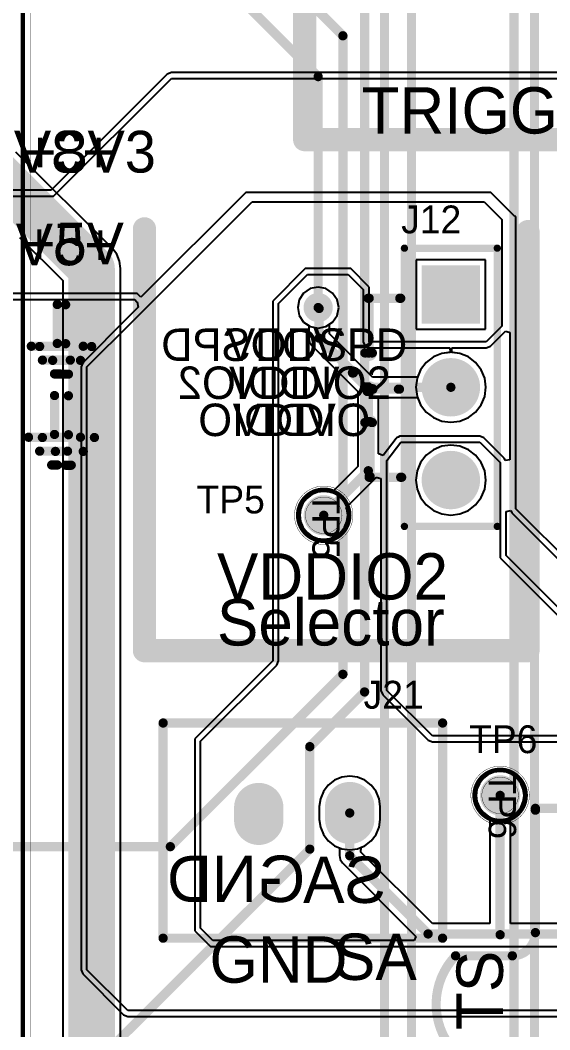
# Model space of a CAD drawing. Header units: millimetres. Extents: x 307 to 423, y 231 to 400.
# Drawn here: x 346.04 to 360.53, y 290.57 to 318.22 of the extents above; entities that cross this region are included whole.
import ezdxf

# ---------------------------------------------------------------- set-up
doc = ezdxf.new("R2010")
doc.units = ezdxf.units.MM
for name, color, linetype in [('BottomLayer', 5, 'Continuous'), ('BottomOverlay', 54, 'Continuous'), ('BottomSolder', 6, 'Continuous'), ('Mechanical14', 56, 'Continuous'), ('Mechanical16', 56, 'Continuous'), ('MidLayer1', 16, 'Continuous'), ('MidLayer2', 76, 'Continuous'), ('MultiLayer', 9, 'Continuous'), ('PadHoleLayer', 156, 'Continuous'), ('TopLayer', 1, 'Continuous'), ('TopOverlay', 2, 'Continuous'), ('TopSolder', 216, 'Continuous'), ('ViaHoleLayer', 16, 'Continuous')]:
    doc.layers.add(name, color=color, linetype=linetype)

# ---------------------------------------------------------------- blocks, each defined once
blk = doc.blocks.new('TP_SMD_1MM_389')
at = {"layer": 'Mechanical14'}
for points, const_width in [([(0.5, 0, 1), (-0.5, 0, 1)], 0.01), ([(-0.502, 0, 1), (-0.497, 0, 1)], 0.005), ([(0.497, 0, 1), (0.502, 0, 1)], 0.005)]:
    blk.add_lwpolyline(points, format="xyb", close=True, dxfattribs=dict(at, const_width=const_width))
at = {"layer": 'Mechanical16'}
for points, const_width in [([(0.8, 0, 1), (-0.8, 0, 1)], 0.01), ([(-0.803, 0, 1), (-0.798, 0, 1)], 0.005), ([(0.798, 0, 1), (0.803, 0, 1)], 0.005)]:
    blk.add_lwpolyline(points, format="xyb", close=True, dxfattribs=dict(at, const_width=const_width))
at = {"layer": 'TopLayer', "const_width": 0.5}
blk.add_lwpolyline([(-0.25, 0, 1), (0.25, 0, 1)], format="xyb", close=True, dxfattribs=at)
at = {"layer": 'TopOverlay'}
for points, const_width in [([(0.7, 0, 1), (-0.7, 0, 1)], 0.12), ([(-0.73, 0, 1), (-0.67, 0, 1)], 0.06), ([(0.67, 0, 1), (0.73, 0, 1)], 0.06)]:
    blk.add_lwpolyline(points, format="xyb", close=True, dxfattribs=dict(at, const_width=const_width))
at = {"layer": 'TopSolder', "const_width": 0.55}
blk.add_lwpolyline([(-0.275, 0, 1), (0.275, 0, 1)], format="xyb", close=True, dxfattribs=at)
at = {"layer": 'Mechanical14'}
blk.add_text('TP6', height=0.75, rotation=180, dxfattribs=at).set_placement((0.642, 0.312))
blk = doc.blocks.new('TP_SMD_1MM_390')
at = {"layer": 'Mechanical14'}
for points, const_width in [([(0.5, 0, 1), (-0.5, 0, 1)], 0.01), ([(-0.502, 0, 1), (-0.497, 0, 1)], 0.005), ([(0.497, 0, 1), (0.502, 0, 1)], 0.005)]:
    blk.add_lwpolyline(points, format="xyb", close=True, dxfattribs=dict(at, const_width=const_width))
at = {"layer": 'Mechanical16'}
for points, const_width in [([(0.8, 0, 1), (-0.8, 0, 1)], 0.01), ([(-0.803, 0, 1), (-0.798, 0, 1)], 0.005), ([(0.798, 0, 1), (0.803, 0, 1)], 0.005)]:
    blk.add_lwpolyline(points, format="xyb", close=True, dxfattribs=dict(at, const_width=const_width))
at = {"layer": 'TopLayer', "const_width": 0.5}
blk.add_lwpolyline([(-0.25, 0, 1), (0.25, 0, 1)], format="xyb", close=True, dxfattribs=at)
at = {"layer": 'TopOverlay'}
for points, const_width in [([(0.7, 0, 1), (-0.7, 0, 1)], 0.12), ([(-0.73, 0, 1), (-0.67, 0, 1)], 0.06), ([(0.67, 0, 1), (0.73, 0, 1)], 0.06)]:
    blk.add_lwpolyline(points, format="xyb", close=True, dxfattribs=dict(at, const_width=const_width))
at = {"layer": 'TopSolder', "const_width": 0.55}
blk.add_lwpolyline([(-0.275, 0, 1), (0.275, 0, 1)], format="xyb", close=True, dxfattribs=at)
at = {"layer": 'Mechanical14'}
blk.add_text('TP5', height=0.75, rotation=180, dxfattribs=at).set_placement((0.644, 0.311))
blk = doc.blocks.new('JST_XH_2V_398')
at = {"layer": 'BottomLayer', "const_width": 1.35}
for points in [[(-1.245, 0.162), (-1.245, -0.188)], [(1.245, 0.188), (1.245, -0.162)]]:
    blk.add_lwpolyline(points, dxfattribs=at)
at = {"layer": 'BottomLayer', "const_width": 0.675}
for points in [[(-1.582, 0.162, 1), (-0.907, 0.162, 1)], [(0.907, 0.188, 1), (1.582, 0.188, 1)], [(-1.582, -0.188, 1), (-0.907, -0.188, 1)], [(0.907, -0.162, 1), (1.582, -0.162, 1)]]:
    blk.add_lwpolyline(points, format="xyb", close=True, dxfattribs=at)
at = {"layer": 'BottomSolder', "const_width": 1.35}
for points in [[(-1.245, 0.162), (-1.245, -0.188)], [(1.245, 0.188), (1.245, -0.162)]]:
    blk.add_lwpolyline(points, dxfattribs=at)
at = {"layer": 'BottomSolder', "const_width": 0.675}
for points in [[(-1.582, 0.162, 1), (-0.907, 0.162, 1)], [(0.907, 0.188, 1), (1.582, 0.188, 1)], [(-1.582, -0.188, 1), (-0.907, -0.188, 1)], [(0.907, -0.162, 1), (1.582, -0.162, 1)]]:
    blk.add_lwpolyline(points, format="xyb", close=True, dxfattribs=at)
at = {"layer": 'MidLayer1', "const_width": 1.35}
for points in [[(-1.245, 0.162), (-1.245, -0.188)], [(1.245, 0.188), (1.245, -0.162)]]:
    blk.add_lwpolyline(points, dxfattribs=at)
at = {"layer": 'MidLayer1', "const_width": 0.675}
for points in [[(-1.582, 0.162, 1), (-0.907, 0.162, 1)], [(0.907, 0.188, 1), (1.582, 0.188, 1)], [(-1.582, -0.188, 1), (-0.907, -0.188, 1)], [(0.907, -0.162, 1), (1.582, -0.162, 1)]]:
    blk.add_lwpolyline(points, format="xyb", close=True, dxfattribs=at)
at = {"layer": 'MidLayer2', "const_width": 1.35}
for points in [[(-1.245, 0.162), (-1.245, -0.188)], [(1.245, 0.188), (1.245, -0.162)]]:
    blk.add_lwpolyline(points, dxfattribs=at)
at = {"layer": 'MidLayer2', "const_width": 0.675}
for points in [[(-1.582, 0.162, 1), (-0.907, 0.162, 1)], [(0.907, 0.188, 1), (1.582, 0.188, 1)], [(-1.582, -0.188, 1), (-0.907, -0.188, 1)], [(0.907, -0.162, 1), (1.582, -0.162, 1)]]:
    blk.add_lwpolyline(points, format="xyb", close=True, dxfattribs=at)
at = {"layer": 'MultiLayer', "const_width": 1.35}
for points in [[(-1.245, 0.162), (-1.245, -0.188)], [(1.245, 0.188), (1.245, -0.162)]]:
    blk.add_lwpolyline(points, dxfattribs=at)
at = {"layer": 'MultiLayer', "const_width": 0.675}
for points in [[(-1.582, 0.162, 1), (-0.907, 0.162, 1)], [(0.907, 0.188, 1), (1.582, 0.188, 1)], [(-1.582, -0.188, 1), (-0.907, -0.188, 1)], [(0.907, -0.162, 1), (1.582, -0.162, 1)]]:
    blk.add_lwpolyline(points, format="xyb", close=True, dxfattribs=at)
at = {"layer": 'PadHoleLayer', "const_width": 0.45}
for points in [[(-1.47, -0.013, 1), (-1.02, -0.013, 1)], [(1.02, 0.013, 1), (1.47, 0.013, 1)]]:
    blk.add_lwpolyline(points, format="xyb", close=True, dxfattribs=at)
at = {"layer": 'TopLayer', "const_width": 1.35}
for points in [[(-1.245, 0.162), (-1.245, -0.188)], [(1.245, 0.188), (1.245, -0.162)]]:
    blk.add_lwpolyline(points, dxfattribs=at)
at = {"layer": 'TopLayer', "const_width": 0.675}
for points in [[(-1.582, 0.162, 1), (-0.907, 0.162, 1)], [(0.907, 0.188, 1), (1.582, 0.188, 1)], [(-1.582, -0.188, 1), (-0.907, -0.188, 1)], [(0.907, -0.162, 1), (1.582, -0.162, 1)]]:
    blk.add_lwpolyline(points, format="xyb", close=True, dxfattribs=at)
at = {"layer": 'TopOverlay', "const_width": 0.254}
for points in [[(3.861, 3.416), (-3.785, 3.416)], [(-3.785, 3.416), (-3.785, -2.477)], [(3.861, 3.416), (3.861, -2.477)], [(3.861, -2.477), (-3.785, -2.477)]]:
    blk.add_lwpolyline(points, dxfattribs=at)
at = {"layer": 'TopOverlay', "const_width": 0.127}
for points in [[(-3.848, 3.416, 1), (-3.721, 3.416, 1)], [(-3.848, 3.416, 1), (-3.721, 3.416, 1)], [(3.797, 3.416, 1), (3.924, 3.416, 1)], [(3.797, 3.416, 1), (3.924, 3.416, 1)], [(-3.848, -2.477, 1), (-3.721, -2.477, 1)], [(-3.848, -2.477, 1), (-3.721, -2.477, 1)], [(3.797, -2.477, 1), (3.924, -2.477, 1)], [(3.797, -2.477, 1), (3.924, -2.477, 1)]]:
    blk.add_lwpolyline(points, format="xyb", close=True, dxfattribs=at)
at = {"layer": 'TopSolder', "const_width": 1.35}
for points in [[(-1.245, 0.162), (-1.245, -0.188)], [(1.245, 0.188), (1.245, -0.162)]]:
    blk.add_lwpolyline(points, dxfattribs=at)
at = {"layer": 'TopSolder', "const_width": 0.675}
for points in [[(-1.582, 0.162, 1), (-0.907, 0.162, 1)], [(0.907, 0.188, 1), (1.582, 0.188, 1)], [(-1.582, -0.188, 1), (-0.907, -0.188, 1)], [(0.907, -0.162, 1), (1.582, -0.162, 1)]]:
    blk.add_lwpolyline(points, format="xyb", close=True, dxfattribs=at)
blk = doc.blocks.new('HEADER_VERT_1X3_M_P2_54_410')
at = {"layer": 'BottomLayer', "const_width": 0.8}
for points in [[(2.14, 0, 1), (2.94, 0, 1)], [(4.68, 0, 1), (5.48, 0, 1)]]:
    blk.add_lwpolyline(points, format="xyb", close=True, dxfattribs=at)
at = {"layer": 'BottomLayer'}
blk.add_solid([(-0.8, -0.8), (0.8, -0.8), (-0.8, 0.8), (0.8, 0.8)], dxfattribs=at)
at = {"layer": 'BottomSolder', "const_width": 0.8}
for points in [[(2.14, 0, 1), (2.94, 0, 1)], [(4.68, 0, 1), (5.48, 0, 1)]]:
    blk.add_lwpolyline(points, format="xyb", close=True, dxfattribs=at)
at = {"layer": 'BottomSolder'}
blk.add_solid([(-0.8, -0.8), (0.8, -0.8), (-0.8, 0.8), (0.8, 0.8)], dxfattribs=at)
at = {"layer": 'MidLayer1', "const_width": 0.8}
for points in [[(2.14, 0, 1), (2.94, 0, 1)], [(4.68, 0, 1), (5.48, 0, 1)]]:
    blk.add_lwpolyline(points, format="xyb", close=True, dxfattribs=at)
at = {"layer": 'MidLayer1'}
blk.add_solid([(-0.8, -0.8), (0.8, -0.8), (-0.8, 0.8), (0.8, 0.8)], dxfattribs=at)
at = {"layer": 'MidLayer2', "const_width": 0.8}
for points in [[(2.14, 0, 1), (2.94, 0, 1)], [(4.68, 0, 1), (5.48, 0, 1)]]:
    blk.add_lwpolyline(points, format="xyb", close=True, dxfattribs=at)
at = {"layer": 'MidLayer2'}
blk.add_solid([(-0.8, -0.8), (0.8, -0.8), (-0.8, 0.8), (0.8, 0.8)], dxfattribs=at)
at = {"layer": 'MultiLayer', "const_width": 0.8}
for points in [[(2.14, 0, 1), (2.94, 0, 1)], [(4.68, 0, 1), (5.48, 0, 1)]]:
    blk.add_lwpolyline(points, format="xyb", close=True, dxfattribs=at)
at = {"layer": 'MultiLayer'}
blk.add_solid([(-0.8, -0.8), (0.8, -0.8), (-0.8, 0.8), (0.8, 0.8)], dxfattribs=at)
at = {"layer": 'PadHoleLayer', "const_width": 0.55}
for points in [[(-0.275, 0, 1), (0.275, 0, 1)], [(2.265, 0, 1), (2.815, 0, 1)], [(4.805, 0, 1), (5.355, 0, 1)]]:
    blk.add_lwpolyline(points, format="xyb", close=True, dxfattribs=at)
at = {"layer": 'TopLayer', "const_width": 0.8}
for points in [[(2.14, 0, 1), (2.94, 0, 1)], [(4.68, 0, 1), (5.48, 0, 1)]]:
    blk.add_lwpolyline(points, format="xyb", close=True, dxfattribs=at)
at = {"layer": 'TopLayer'}
blk.add_solid([(-0.8, -0.8), (0.8, -0.8), (-0.8, 0.8), (0.8, 0.8)], dxfattribs=at)
at = {"layer": 'TopOverlay', "const_width": 0.2}
for points in [[(-1.27, -1.27), (-1.27, 1.27)], [(6.35, 1.27), (-1.27, 1.27)], [(6.35, -1.27), (6.35, 1.27)], [(6.35, -1.27), (-1.27, -1.27)]]:
    blk.add_lwpolyline(points, dxfattribs=at)
at = {"layer": 'TopOverlay', "const_width": 0.1}
for points in [[(-1.32, 1.27, 1), (-1.22, 1.27, 1)], [(-1.32, 1.27, 1), (-1.22, 1.27, 1)], [(6.3, 1.27, 1), (6.4, 1.27, 1)], [(6.3, 1.27, 1), (6.4, 1.27, 1)], [(-1.32, -1.27, 1), (-1.22, -1.27, 1)], [(-1.32, -1.27, 1), (-1.22, -1.27, 1)], [(6.3, -1.27, 1), (6.4, -1.27, 1)], [(6.3, -1.27, 1), (6.4, -1.27, 1)]]:
    blk.add_lwpolyline(points, format="xyb", close=True, dxfattribs=at)
at = {"layer": 'TopSolder', "const_width": 0.8}
for points in [[(2.14, 0, 1), (2.94, 0, 1)], [(4.68, 0, 1), (5.48, 0, 1)]]:
    blk.add_lwpolyline(points, format="xyb", close=True, dxfattribs=at)
at = {"layer": 'TopSolder'}
blk.add_solid([(-0.8, -0.8), (0.8, -0.8), (-0.8, 0.8), (0.8, 0.8)], dxfattribs=at)
blk = doc.blocks.new('CON_SAMTEC_TSW_135_07_X_D_468')
at = {"layer": 'Mechanical14', "const_width": 0.01}
blk.add_lwpolyline([(44.45, 2.54), (-44.45, 2.54)], dxfattribs=at)
at = {"layer": 'Mechanical16', "const_width": 0.01}
blk.add_lwpolyline([(44.67, 2.75), (-44.67, 2.75)], dxfattribs=at)
at = {"layer": 'TopOverlay', "const_width": 0.12}
blk.add_lwpolyline([(44.45, 2.54), (-44.45, 2.54)], dxfattribs=at)

msp = doc.modelspace()

# ---------------------------------------------------------------- linework, layer by layer
at = {"layer": 'BottomLayer'}
for p, q in [((348.553, 311.977), (345.922, 314.608)), ((346.024, 312.266), (347.201, 311.089)), ((348.679, 311.813), (348.553, 311.977)), ((348.758, 311.622), (348.679, 311.813)), ((358.771, 311.656), (356.871, 311.656)), ((356.871, 311.656), (356.871, 309.756)), ((358.771, 309.756), (358.771, 311.656)), ((348.785, 311.417), (348.758, 311.622)), ((348.785, 288.778), (348.785, 311.417)), ((347.201, 311.089), (347.201, 288.45)), ((353.976, 310.868), (353.794, 310.747)), ((354.191, 310.911), (353.976, 310.868)), ((354.405, 310.868), (354.191, 310.911)), ((354.587, 310.747), (354.405, 310.868)), ((353.673, 310.565), (353.63, 310.35)), ((353.794, 310.747), (353.673, 310.565)), ((354.709, 310.565), (354.587, 310.747)), ((354.752, 310.35), (354.709, 310.565)), ((353.63, 310.35), (353.673, 310.136)), ((354.709, 310.136), (354.752, 310.35)), ((353.673, 310.136), (353.794, 309.954)), ((354.587, 309.954), (354.709, 310.136)), ((353.794, 309.954), (353.976, 309.832)), ((353.976, 309.832), (354.191, 309.79)), ((354.191, 309.79), (354.405, 309.832)), ((354.405, 309.832), (354.587, 309.954)), ((356.871, 309.756), (358.771, 309.756)), ((357.342, 308.996), (357.144, 308.844)), ((357.573, 309.092), (357.342, 308.996)), ((357.821, 309.124), (357.573, 309.092)), ((358.069, 309.092), (357.821, 309.124)), ((358.3, 308.996), (358.069, 309.092)), ((358.499, 308.844), (358.3, 308.996)), ((356.991, 308.645), (356.896, 308.414)), ((357.144, 308.844), (356.991, 308.645)), ((358.651, 308.645), (358.499, 308.844)), ((358.747, 308.414), (358.651, 308.645)), ((356.896, 308.414), (356.863, 308.166)), ((358.779, 308.166), (358.747, 308.414)), ((356.863, 308.166), (356.896, 307.918)), ((358.747, 307.918), (358.779, 308.166)), ((356.896, 307.918), (356.991, 307.687)), ((358.651, 307.687), (358.747, 307.918)), ((356.991, 307.687), (357.144, 307.488)), ((357.144, 307.488), (357.342, 307.336)), ((358.3, 307.336), (358.499, 307.488)), ((358.499, 307.488), (358.651, 307.687)), ((357.342, 307.336), (357.573, 307.24)), ((357.573, 307.24), (357.821, 307.208)), ((357.821, 307.208), (358.069, 307.24)), ((358.069, 307.24), (358.3, 307.336)), ((357.342, 306.456), (357.144, 306.304)), ((357.573, 306.552), (357.342, 306.456)), ((357.821, 306.584), (357.573, 306.552)), ((358.069, 306.552), (357.821, 306.584)), ((358.3, 306.456), (358.069, 306.552)), ((358.499, 306.304), (358.3, 306.456)), ((356.991, 306.105), (356.896, 305.874)), ((357.144, 306.304), (356.991, 306.105)), ((358.651, 306.105), (358.499, 306.304)), ((358.747, 305.874), (358.651, 306.105)), ((356.896, 305.874), (356.863, 305.626)), ((358.779, 305.626), (358.747, 305.874)), ((356.863, 305.626), (356.896, 305.378)), ((358.747, 305.378), (358.779, 305.626)), ((356.896, 305.378), (356.991, 305.147)), ((358.651, 305.147), (358.747, 305.378)), ((356.991, 305.147), (357.144, 304.948)), ((358.499, 304.948), (358.651, 305.147)), ((357.144, 304.948), (357.342, 304.796)), ((357.342, 304.796), (357.573, 304.7)), ((358.069, 304.7), (358.3, 304.796)), ((358.3, 304.796), (358.499, 304.948)), ((357.573, 304.7), (357.821, 304.668)), ((357.821, 304.668), (358.069, 304.7)), ((354.466, 297.271), (354.334, 297.098)), ((354.638, 297.403), (354.466, 297.271)), ((354.839, 297.486), (354.638, 297.403)), ((355.054, 297.515), (354.839, 297.486)), ((355.27, 297.486), (355.054, 297.515)), ((355.47, 297.403), (355.27, 297.486)), ((355.643, 297.271), (355.47, 297.403)), ((355.775, 297.098), (355.643, 297.271)), ((354.334, 297.098), (354.251, 296.898)), ((355.858, 296.898), (355.775, 297.098)), ((354.251, 296.898), (354.222, 296.682)), ((355.886, 296.682), (355.858, 296.898)), ((354.222, 296.682), (354.222, 296.332)), ((355.886, 296.332), (355.886, 296.682)), ((354.222, 296.332), (354.251, 296.117)), ((355.858, 296.117), (355.886, 296.332)), ((354.251, 296.117), (354.334, 295.916)), ((354.334, 295.916), (354.466, 295.744)), ((355.643, 295.744), (355.775, 295.916)), ((355.775, 295.916), (355.858, 296.117)), ((354.466, 295.744), (354.638, 295.612)), ((354.638, 295.612), (354.839, 295.529)), ((355.27, 295.529), (355.47, 295.612)), ((355.47, 295.612), (355.643, 295.744)), ((354.839, 295.529), (355.054, 295.5)), ((355.054, 295.5), (355.27, 295.529))]:
    msp.add_line(p, q, dxfattribs=at)
at = {"layer": 'BottomLayer', "const_width": 1.27}
for points in [[(344.844, 314.567), (347.993, 311.417)], [(347.993, 288.45), (347.993, 311.417)]]:
    msp.add_lwpolyline(points, dxfattribs=at)
at = {"layer": 'BottomLayer'}
for points, const_width in [([(347.676, 311.417, 1), (348.311, 311.417, 1)], 0.635), ([(347.676, 311.417, 1), (348.311, 311.417, 1)], 0.635), ([(353.991, 310.35, 1), (354.391, 310.35, 1)], 0.4)]:
    msp.add_lwpolyline(points, format="xyb", close=True, dxfattribs=dict(at, const_width=const_width))
at = {"layer": 'BottomOverlay', "const_width": 0.254}
for points in [[(347.054, 309.367), (347.054, 310.434)], [(355.561, 310.604), (356.424, 310.604)], [(355.561, 309.106), (355.561, 310.604)], [(346.343, 309.291), (347.765, 309.291)], [(346.647, 308.91), (347.409, 308.91)], [(346.977, 308.532), (347.13, 308.532)], [(355.129, 308.56), (355.51, 308.179)], [(355.51, 308.179), (355.535, 308.179)], [(355.535, 308.052), (355.535, 308.179)], [(346.978, 306.874), (346.978, 307.941)], [(355.535, 308.115), (356.388, 308.115)], [(355.586, 305.728), (355.586, 307.226)], [(346.266, 306.798), (347.689, 306.798)], [(346.571, 306.417), (347.333, 306.417)], [(346.901, 306.039), (347.054, 306.039)], [(355.586, 305.702), (356.45, 305.702)]]:
    msp.add_lwpolyline(points, dxfattribs=at)
at = {"layer": 'BottomOverlay'}
for points, const_width in [([(346.99, 310.434, 1), (347.117, 310.434, 1)], 0.127), ([(355.497, 310.604, 1), (355.624, 310.604, 1)], 0.127), ([(355.497, 310.604, 1), (355.624, 310.604, 1)], 0.127), ([(356.361, 310.604, 1), (356.488, 310.604, 1)], 0.127), ([(346.279, 309.291, 1), (346.406, 309.291, 1)], 0.127), ([(346.99, 309.367, 1), (347.117, 309.367, 1)], 0.127), ([(347.701, 309.291, 1), (347.828, 309.291, 1)], 0.127), ([(355.649, 309.106, 1), (355.466, 309.106, 1)], 0.25), ([(355.404, 309.106, 1), (355.529, 309.106, 1)], 0.125), ([(355.497, 309.106, 1), (355.624, 309.106, 1)], 0.127), ([(355.587, 309.106, 1), (355.712, 309.106, 1)], 0.125), ([(346.584, 308.91, 1), (346.711, 308.91, 1)], 0.127), ([(347.346, 308.91, 1), (347.473, 308.91, 1)], 0.127), ([(346.914, 308.532, 1), (347.041, 308.532, 1)], 0.127), ([(347.066, 308.532, 1), (347.193, 308.532, 1)], 0.127), ([(355.065, 308.56, 1), (355.192, 308.56, 1)], 0.127), ([(355.446, 308.179, 1), (355.573, 308.179, 1)], 0.127), ([(355.446, 308.179, 1), (355.573, 308.179, 1)], 0.127), ([(355.472, 308.179, 1), (355.599, 308.179, 1)], 0.127), ([(355.472, 308.179, 1), (355.599, 308.179, 1)], 0.127), ([(346.914, 307.941, 1), (347.041, 307.941, 1)], 0.127), ([(355.472, 308.115, 1), (355.599, 308.115, 1)], 0.127), ([(355.472, 308.052, 1), (355.599, 308.052, 1)], 0.127), ([(355.6, 308.128, 1), (355.725, 308.128, 1)], 0.125), ([(355.601, 308.111, 1), (355.726, 308.111, 1)], 0.125), ([(356.324, 308.115, 1), (356.451, 308.115, 1)], 0.127), ([(355.649, 307.201, 1), (355.466, 307.201, 1)], 0.25), ([(355.404, 307.201, 1), (355.529, 307.201, 1)], 0.125), ([(355.522, 307.226, 1), (355.649, 307.226, 1)], 0.127), ([(355.587, 307.201, 1), (355.712, 307.201, 1)], 0.125), ([(346.203, 306.798, 1), (346.33, 306.798, 1)], 0.127), ([(346.914, 306.874, 1), (347.041, 306.874, 1)], 0.127), ([(347.625, 306.798, 1), (347.752, 306.798, 1)], 0.127), ([(346.508, 306.417, 1), (346.635, 306.417, 1)], 0.127), ([(347.27, 306.417, 1), (347.397, 306.417, 1)], 0.127), ([(346.837, 306.039, 1), (346.964, 306.039, 1)], 0.127), ([(346.99, 306.039, 1), (347.117, 306.039, 1)], 0.127), ([(355.522, 305.728, 1), (355.649, 305.728, 1)], 0.127), ([(355.522, 305.702, 1), (355.649, 305.702, 1)], 0.127), ([(356.386, 305.702, 1), (356.513, 305.702, 1)], 0.127)]:
    msp.add_lwpolyline(points, format="xyb", close=True, dxfattribs=dict(at, const_width=const_width))
at = {"layer": 'BottomOverlay', "const_width": 0.25}
msp.add_lwpolyline([(355.664, 308.111, -21.565584), (355.662, 308.128)], format="xyb", dxfattribs=at)
at = {"layer": 'MidLayer1'}
for p, q in [((358.771, 311.656), (356.871, 311.656)), ((356.871, 311.656), (356.871, 309.756)), ((358.771, 309.756), (358.771, 311.656)), ((353.976, 310.868), (353.794, 310.747)), ((354.191, 310.911), (353.976, 310.868)), ((354.405, 310.868), (354.191, 310.911)), ((354.587, 310.747), (354.405, 310.868)), ((353.673, 310.565), (353.63, 310.35)), ((353.794, 310.747), (353.673, 310.565)), ((354.709, 310.565), (354.587, 310.747)), ((354.752, 310.35), (354.709, 310.565)), ((353.63, 310.35), (353.673, 310.136)), ((354.709, 310.136), (354.752, 310.35)), ((353.673, 310.136), (353.794, 309.954)), ((354.587, 309.954), (354.709, 310.136)), ((353.794, 309.954), (353.976, 309.832)), ((353.976, 309.832), (354.191, 309.79)), ((354.191, 309.79), (354.405, 309.832)), ((354.405, 309.832), (354.587, 309.954)), ((356.871, 309.756), (358.771, 309.756)), ((357.342, 308.996), (357.144, 308.844)), ((357.573, 309.092), (357.342, 308.996)), ((357.821, 309.124), (357.573, 309.092)), ((358.069, 309.092), (357.821, 309.124)), ((358.3, 308.996), (358.069, 309.092)), ((358.499, 308.844), (358.3, 308.996)), ((356.991, 308.645), (356.896, 308.414)), ((357.144, 308.844), (356.991, 308.645)), ((358.651, 308.645), (358.499, 308.844)), ((358.747, 308.414), (358.651, 308.645)), ((356.896, 308.414), (356.863, 308.166)), ((358.779, 308.166), (358.747, 308.414)), ((356.863, 308.166), (356.896, 307.918)), ((358.747, 307.918), (358.779, 308.166)), ((356.896, 307.918), (356.991, 307.687)), ((358.651, 307.687), (358.747, 307.918)), ((356.991, 307.687), (357.144, 307.488)), ((357.144, 307.488), (357.342, 307.336)), ((358.3, 307.336), (358.499, 307.488)), ((358.499, 307.488), (358.651, 307.687)), ((357.342, 307.336), (357.573, 307.24)), ((357.573, 307.24), (357.821, 307.208)), ((357.821, 307.208), (358.069, 307.24)), ((358.069, 307.24), (358.3, 307.336)), ((357.342, 306.456), (357.144, 306.304)), ((357.573, 306.552), (357.342, 306.456)), ((357.821, 306.584), (357.573, 306.552)), ((358.069, 306.552), (357.821, 306.584)), ((358.3, 306.456), (358.069, 306.552)), ((358.499, 306.304), (358.3, 306.456)), ((356.991, 306.105), (356.896, 305.874)), ((357.144, 306.304), (356.991, 306.105)), ((358.651, 306.105), (358.499, 306.304)), ((358.747, 305.874), (358.651, 306.105)), ((356.896, 305.874), (356.863, 305.626)), ((358.779, 305.626), (358.747, 305.874)), ((356.863, 305.626), (356.896, 305.378)), ((358.747, 305.378), (358.779, 305.626)), ((356.896, 305.378), (356.991, 305.147)), ((358.651, 305.147), (358.747, 305.378)), ((356.991, 305.147), (357.144, 304.948)), ((358.499, 304.948), (358.651, 305.147)), ((357.144, 304.948), (357.342, 304.796)), ((357.342, 304.796), (357.573, 304.7)), ((358.069, 304.7), (358.3, 304.796)), ((358.3, 304.796), (358.499, 304.948)), ((357.573, 304.7), (357.821, 304.668)), ((357.821, 304.668), (358.069, 304.7)), ((354.466, 297.271), (354.334, 297.098)), ((354.638, 297.403), (354.466, 297.271)), ((354.839, 297.486), (354.638, 297.403)), ((355.054, 297.515), (354.839, 297.486)), ((355.27, 297.486), (355.054, 297.515)), ((355.47, 297.403), (355.27, 297.486)), ((355.643, 297.271), (355.47, 297.403)), ((355.775, 297.098), (355.643, 297.271)), ((354.334, 297.098), (354.251, 296.898)), ((355.858, 296.898), (355.775, 297.098)), ((354.251, 296.898), (354.222, 296.682)), ((355.886, 296.682), (355.858, 296.898)), ((354.222, 296.682), (354.222, 296.332)), ((355.886, 296.332), (355.886, 296.682)), ((354.222, 296.332), (354.251, 296.117)), ((355.858, 296.117), (355.886, 296.332)), ((354.251, 296.117), (354.334, 295.916)), ((354.334, 295.916), (354.466, 295.744)), ((355.643, 295.744), (355.775, 295.916)), ((355.775, 295.916), (355.858, 296.117)), ((354.466, 295.744), (354.638, 295.612)), ((354.638, 295.612), (354.839, 295.529)), ((355.27, 295.529), (355.47, 295.612)), ((355.47, 295.612), (355.643, 295.744)), ((354.839, 295.529), (355.054, 295.5)), ((355.054, 295.5), (355.27, 295.529))]:
    msp.add_line(p, q, dxfattribs=at)
at = {"layer": 'MidLayer1', "const_width": 0.4}
msp.add_lwpolyline([(353.991, 310.35, 1), (354.391, 310.35, 1)], format="xyb", close=True, dxfattribs=at)
at = {"layer": 'MidLayer2', "const_width": 0.254}
for points in [[(359.55, 339.598), (359.55, 289.703)], [(360.109, 339.586), (360.109, 289.319)], [(350.11, 322.551), (354.868, 317.793)], [(348.679, 322.187), (354.191, 316.675)], [(355.461, 299.822), (355.461, 321.501)], [(356.006, 290.119), (356.006, 320.929)], [(356.744, 289.968), (356.744, 320.575)], [(354.868, 300.306), (354.868, 317.793)], [(354.191, 310.35), (354.191, 316.675)], [(350.147, 295.585), (354.868, 300.306)], [(353.962, 298.324), (355.461, 299.822)], [(353.962, 295.517), (353.962, 298.324)], [(341.508, 295.585), (350.147, 295.585)], [(346.41, 287.965), (353.962, 295.517)]]:
    msp.add_lwpolyline(points, dxfattribs=at)
at = {"layer": 'MidLayer2'}
for points, const_width in [([(354.804, 317.793, 1), (354.931, 317.793, 1)], 0.127), ([(354.804, 317.793, 1), (354.931, 317.793, 1)], 0.127), ([(354.127, 316.675, 1), (354.254, 316.675, 1)], 0.127), ([(354.127, 316.675, 1), (354.254, 316.675, 1)], 0.127), ([(353.991, 310.35, 1), (354.391, 310.35, 1)], 0.4), ([(354.127, 310.35, 1), (354.254, 310.35, 1)], 0.127), ([(354.804, 300.306, 1), (354.931, 300.306, 1)], 0.127), ([(354.804, 300.306, 1), (354.931, 300.306, 1)], 0.127), ([(355.397, 299.822, 1), (355.524, 299.822, 1)], 0.127), ([(355.397, 299.822, 1), (355.524, 299.822, 1)], 0.127), ([(353.899, 298.324, 1), (354.026, 298.324, 1)], 0.127), ([(353.899, 298.324, 1), (354.026, 298.324, 1)], 0.127), ([(350.083, 295.585, 1), (350.21, 295.585, 1)], 0.127), ([(350.083, 295.585, 1), (350.21, 295.585, 1)], 0.127), ([(353.899, 295.517, 1), (354.026, 295.517, 1)], 0.127), ([(353.899, 295.517, 1), (354.026, 295.517, 1)], 0.127)]:
    msp.add_lwpolyline(points, format="xyb", close=True, dxfattribs=dict(at, const_width=const_width))
at = {"layer": 'MultiLayer', "const_width": 0.4}
msp.add_lwpolyline([(353.991, 310.35, 1), (354.391, 310.35, 1)], format="xyb", close=True, dxfattribs=at)
at = {"layer": 'TopLayer'}
for p, q in [((350.063, 316.739), (346.885, 313.561)), ((346.952, 313.398), (350.178, 316.624)), ((350.178, 316.787), (350.063, 316.739)), ((384.899, 316.787), (350.178, 316.787)), ((350.178, 316.624), (384.899, 316.624)), ((346.885, 313.561), (345.507, 313.561)), ((344.031, 313.398), (346.952, 313.398)), ((352.21, 313.5), (349.339, 310.63)), ((358.915, 313.5), (352.21, 313.5)), ((359.576, 312.84), (358.915, 313.5)), ((349.111, 309.969), (352.387, 313.246)), ((352.387, 313.246), (358.737, 313.246)), ((358.737, 313.246), (359.22, 312.763)), ((359.22, 312.763), (359.22, 309.842)), ((359.601, 312.84), (359.576, 312.84)), ((359.601, 304.839), (359.601, 312.84)), ((353.835, 311.417), (352.946, 310.528)), ((355.08, 311.417), (353.835, 311.417)), ((355.588, 310.909), (355.08, 311.417)), ((353.109, 310.461), (353.902, 311.255)), ((353.902, 311.255), (355.013, 311.255)), ((355.013, 311.255), (355.425, 310.842)), ((353.976, 310.868), (353.794, 310.747)), ((354.191, 310.911), (353.976, 310.868)), ((354.405, 310.868), (354.191, 310.911)), ((354.587, 310.747), (354.405, 310.868)), ((355.425, 310.842), (355.425, 309.411)), ((355.588, 309.411), (355.588, 310.909)), ((349.238, 310.731), (343.955, 310.731)), ((343.955, 310.569), (349.171, 310.569)), ((349.171, 310.569), (349.225, 310.515)), ((349.339, 310.63), (349.238, 310.731)), ((352.946, 310.528), (352.946, 300.673)), ((353.673, 310.565), (353.63, 310.35)), ((353.794, 310.747), (353.673, 310.565)), ((354.709, 310.565), (354.587, 310.747)), ((354.752, 310.35), (354.709, 310.565)), ((349.27, 310.359), (348.996, 310.084)), ((349.225, 310.515), (349.241, 310.508)), ((349.241, 310.508), (349.27, 310.359)), ((353.109, 300.673), (353.109, 310.461)), ((353.63, 310.35), (353.673, 310.136)), ((354.709, 310.136), (354.752, 310.35)), ((348.996, 310.084), (347.751, 308.84)), ((347.866, 308.725), (349.111, 309.969)), ((353.673, 310.136), (353.794, 309.954)), ((354.587, 309.954), (354.709, 310.136)), ((353.794, 309.954), (353.934, 309.861)), ((353.934, 309.861), (353.934, 309.512)), ((354.499, 309.895), (354.587, 309.954)), ((354.499, 309.629), (354.499, 309.895)), ((359.22, 309.842), (358.788, 309.411)), ((358.903, 309.296), (359.312, 309.704)), ((359.312, 309.704), (359.42, 309.676)), ((353.934, 309.512), (353.934, 309.512)), ((353.934, 309.512), (353.955, 309.404)), ((355.679, 308.448), (354.499, 309.629)), ((359.42, 309.676), (359.439, 309.665)), ((359.439, 309.665), (359.439, 306.182)), ((353.955, 309.404), (354.016, 309.312)), ((354.016, 309.312), (355.28, 308.049)), ((355.425, 309.411), (355.473, 309.296)), ((355.473, 309.296), (355.588, 309.248)), ((358.788, 309.411), (355.588, 309.411)), ((355.588, 309.248), (357.79, 309.248)), ((357.79, 309.248), (357.799, 309.121)), ((357.844, 309.121), (357.852, 309.248)), ((357.852, 309.248), (358.788, 309.248)), ((358.788, 309.248), (358.903, 309.296)), ((357.342, 308.996), (357.144, 308.844)), ((357.573, 309.092), (357.342, 308.996)), ((357.799, 309.121), (357.573, 309.092)), ((358.069, 309.092), (357.844, 309.121)), ((358.3, 308.996), (358.069, 309.092)), ((358.499, 308.844), (358.3, 308.996)), ((347.751, 308.84), (347.704, 308.725)), ((347.704, 308.725), (347.704, 292.215)), ((347.866, 292.215), (347.866, 308.725)), ((356.991, 308.645), (356.91, 308.448)), ((357.144, 308.844), (356.991, 308.645)), ((358.651, 308.645), (358.499, 308.844)), ((358.747, 308.414), (358.651, 308.645)), ((356.91, 308.448), (355.679, 308.448)), ((358.779, 308.166), (358.747, 308.414)), ((355.28, 308.049), (355.28, 305.997)), ((358.747, 307.918), (358.779, 308.166)), ((355.845, 306.341), (355.845, 307.884)), ((355.845, 307.884), (356.91, 307.884)), ((356.91, 307.884), (356.991, 307.687)), ((358.651, 307.687), (358.747, 307.918)), ((356.991, 307.687), (357.144, 307.488)), ((357.144, 307.488), (357.342, 307.336)), ((358.3, 307.336), (358.499, 307.488)), ((358.499, 307.488), (358.651, 307.687)), ((357.342, 307.336), (357.573, 307.24)), ((357.573, 307.24), (357.821, 307.208)), ((357.821, 307.208), (358.069, 307.24)), ((358.069, 307.24), (358.3, 307.336)), ((356.321, 306.765), (355.972, 306.299)), ((356.07, 306.159), (356.451, 306.667)), ((356.332, 306.771), (356.321, 306.765)), ((356.337, 306.782), (356.332, 306.771)), ((356.384, 306.802), (356.337, 306.782)), ((356.428, 306.828), (356.384, 306.802)), ((356.44, 306.825), (356.428, 306.828)), ((356.451, 306.83), (356.44, 306.825)), ((358.61, 306.83), (356.451, 306.83)), ((356.451, 306.667), (358.61, 306.667)), ((358.725, 306.782), (358.61, 306.83)), ((358.61, 306.667), (359.169, 306.109)), ((359.284, 306.223), (358.725, 306.782)), ((355.972, 306.299), (355.845, 306.341)), ((356.07, 299.86), (356.07, 306.159)), ((359.169, 306.109), (359.169, 303.492)), ((359.312, 306.157), (359.284, 306.223)), ((359.439, 306.182), (359.312, 306.157)), ((355.28, 305.997), (354.558, 305.275)), ((354.958, 304.876), (355.762, 305.68)), ((355.762, 305.68), (355.781, 305.709)), ((355.762, 305.68), (355.762, 305.68)), ((355.781, 305.709), (355.908, 305.67)), ((355.908, 305.67), (355.908, 299.86)), ((354.173, 305.294), (354.015, 305.229)), ((354.343, 305.316), (354.173, 305.294)), ((354.513, 305.294), (354.343, 305.316)), ((354.558, 305.275), (354.513, 305.294)), ((353.775, 304.989), (353.71, 304.83)), ((353.88, 305.124), (353.775, 304.989)), ((354.015, 305.229), (353.88, 305.124)), ((353.71, 304.83), (353.688, 304.661)), ((354.976, 304.83), (354.958, 304.876)), ((354.999, 304.661), (354.976, 304.83)), ((359.332, 304.765), (359.459, 304.791)), ((359.332, 303.56), (359.332, 304.765)), ((359.459, 304.791), (359.486, 304.724)), ((359.486, 304.724), (361.493, 302.717)), ((361.608, 302.832), (359.601, 304.839)), ((353.688, 304.661), (353.71, 304.491)), ((353.71, 304.491), (353.775, 304.333)), ((354.911, 304.333), (354.976, 304.491)), ((354.976, 304.491), (354.999, 304.661)), ((353.775, 304.333), (353.88, 304.197)), ((353.88, 304.197), (354.015, 304.093)), ((354.671, 304.093), (354.807, 304.197)), ((354.807, 304.197), (354.911, 304.333)), ((354.015, 304.093), (354.173, 304.028)), ((354.173, 304.028), (354.343, 304.005)), ((354.343, 304.005), (354.513, 304.028)), ((354.513, 304.028), (354.671, 304.093)), ((359.169, 303.492), (361.506, 301.156)), ((361.573, 301.318), (359.332, 303.56)), ((352.946, 300.673), (350.813, 298.539)), ((353.061, 300.558), (353.109, 300.673)), ((350.975, 298.472), (353.061, 300.558)), ((355.908, 299.86), (355.956, 299.745)), ((355.956, 299.745), (357.2, 298.501)), ((357.315, 298.616), (356.07, 299.86)), ((350.813, 298.539), (350.813, 293.282)), ((350.975, 293.349), (350.975, 298.472)), ((357.2, 298.501), (357.315, 298.453)), ((364.605, 298.616), (357.315, 298.616)), ((357.315, 298.453), (364.538, 298.453)), ((358.841, 297.558), (358.706, 297.454)), ((358.999, 297.623), (358.841, 297.558)), ((359.169, 297.646), (358.999, 297.623)), ((359.339, 297.623), (359.169, 297.646)), ((359.497, 297.558), (359.339, 297.623)), ((359.633, 297.454), (359.497, 297.558)), ((354.466, 297.271), (354.334, 297.098)), ((354.638, 297.403), (354.466, 297.271)), ((354.839, 297.486), (354.638, 297.403)), ((355.054, 297.515), (354.839, 297.486)), ((355.27, 297.486), (355.054, 297.515)), ((355.47, 297.403), (355.27, 297.486)), ((355.643, 297.271), (355.47, 297.403)), ((355.775, 297.098), (355.643, 297.271)), ((358.601, 297.318), (358.536, 297.16)), ((358.706, 297.454), (358.601, 297.318)), ((359.737, 297.318), (359.633, 297.454)), ((359.802, 297.16), (359.737, 297.318)), ((354.334, 297.098), (354.251, 296.898)), ((355.858, 296.898), (355.775, 297.098)), ((358.536, 297.16), (358.514, 296.99)), ((358.514, 296.99), (358.536, 296.82)), ((359.825, 296.99), (359.802, 297.16)), ((359.802, 296.82), (359.825, 296.99)), ((354.251, 296.898), (354.222, 296.682)), ((355.886, 296.682), (355.858, 296.898)), ((358.536, 296.82), (358.601, 296.662)), ((359.737, 296.662), (359.802, 296.82)), ((354.222, 296.682), (354.222, 296.332)), ((355.886, 296.332), (355.886, 296.682)), ((358.601, 296.662), (358.706, 296.526)), ((358.706, 296.526), (358.841, 296.422)), ((358.841, 296.422), (358.887, 296.403)), ((359.452, 296.403), (359.497, 296.422)), ((359.497, 296.422), (359.633, 296.526)), ((359.633, 296.526), (359.737, 296.662)), ((354.222, 296.332), (354.251, 296.117)), ((355.858, 296.117), (355.886, 296.332)), ((358.887, 296.403), (358.887, 293.477)), ((359.452, 293.477), (359.452, 296.403)), ((354.251, 296.117), (354.334, 295.916)), ((354.334, 295.916), (354.466, 295.744)), ((355.643, 295.744), (355.775, 295.916)), ((355.775, 295.916), (355.858, 296.117)), ((354.466, 295.744), (354.638, 295.612)), ((354.638, 295.612), (354.772, 295.556)), ((355.369, 295.57), (355.47, 295.612)), ((355.47, 295.612), (355.643, 295.744)), ((354.772, 295.556), (354.772, 295.339)), ((354.772, 295.339), (354.772, 295.339)), ((354.772, 295.339), (354.793, 295.231)), ((355.354, 295.439), (355.369, 295.57)), ((357.316, 293.477), (355.354, 295.439)), ((354.793, 295.231), (354.855, 295.139)), ((354.855, 295.139), (356.864, 293.129)), ((358.887, 293.477), (357.316, 293.477)), ((368.033, 293.477), (359.452, 293.477)), ((350.813, 293.282), (351.244, 292.85)), ((351.312, 293.012), (350.975, 293.349)), ((356.864, 293.129), (356.816, 293.012)), ((351.244, 292.85), (368.491, 292.85)), ((356.816, 293.012), (351.312, 293.012)), ((347.704, 292.215), (347.751, 292.1)), ((347.751, 292.1), (348.869, 290.982)), ((348.984, 291.097), (347.866, 292.215)), ((348.869, 290.982), (348.984, 290.935)), ((396.787, 291.097), (348.984, 291.097)), ((348.984, 290.935), (396.787, 290.935))]:
    msp.add_line(p, q, dxfattribs=at)
for points, const_width in [([(353.991, 310.35, 1), (354.391, 310.35, 1)], 0.4), ([(354.127, 310.35, 1), (354.254, 310.35, 1)], 0.127), ([(354.153, 310.325, 1), (354.28, 310.325, 1)], 0.127), ([(354.153, 310.325, 1), (354.28, 310.325, 1)], 0.127), ([(354.153, 309.512, 1), (354.28, 309.512, 1)], 0.127), ([(354.153, 309.512, 1), (354.28, 309.512, 1)], 0.127), ([(355.499, 308.166, 1), (355.626, 308.166, 1)], 0.127), ([(355.499, 308.166, 1), (355.626, 308.166, 1)], 0.127), ([(355.499, 308.166, 1), (355.626, 308.166, 1)], 0.127), ([(357.758, 308.166, 1), (357.885, 308.166, 1)], 0.127), ([(355.499, 305.88, 1), (355.626, 305.88, 1)], 0.127), ([(355.499, 305.88, 1), (355.626, 305.88, 1)], 0.127), ([(354.28, 304.661, 1), (354.407, 304.661, 1)], 0.127), ([(359.106, 296.99, 1), (359.233, 296.99, 1)], 0.127), ([(354.991, 296.507, 1), (355.118, 296.507, 1)], 0.127), ([(354.991, 295.339, 1), (355.118, 295.339, 1)], 0.127), ([(354.991, 295.339, 1), (355.118, 295.339, 1)], 0.127), ([(357.135, 293.195, 1), (357.262, 293.195, 1)], 0.127), ([(357.135, 293.195, 1), (357.262, 293.195, 1)], 0.127), ([(359.106, 293.173, 1), (359.233, 293.173, 1)], 0.127)]:
    msp.add_lwpolyline(points, format="xyb", close=True, dxfattribs=dict(at, const_width=const_width))
at = {"layer": 'TopLayer', "const_width": 0.254}
for points in [[(354.191, 310.35), (354.216, 310.325)], [(354.216, 309.512), (354.216, 310.325)], [(354.216, 309.512), (355.562, 308.166)], [(355.562, 305.88), (355.562, 308.166)], [(355.562, 308.166), (357.821, 308.166)], [(354.343, 304.661), (355.562, 305.88)], [(359.169, 293.173), (359.169, 296.99)], [(355.054, 295.339), (355.054, 296.507)], [(355.054, 295.339), (357.199, 293.195)], [(357.199, 293.195), (368.15, 293.195)]]:
    msp.add_lwpolyline(points, dxfattribs=at)
at = {"layer": 'TopOverlay'}
for points, const_width in [([(353.822, 314.948), (353.822, 326.502)], 0.635), ([(353.822, 314.948), (362.256, 314.948)], 0.635), ([(349.439, 300.952), (349.439, 312.506)], 0.635), ([(359.93, 300.998), (359.93, 312.43)], 0.635), ([(347.282, 309.36), (347.282, 310.427)], 0.254), ([(355.586, 309.106), (355.586, 310.604)], 0.254), ([(355.586, 310.604), (356.45, 310.604)], 0.254), ([(346.57, 309.284), (347.993, 309.284)], 0.254), ([(346.926, 308.903), (347.688, 308.903)], 0.254), ([(347.205, 308.525), (347.358, 308.525)], 0.254), ([(355.154, 308.56), (355.535, 308.179)], 0.254), ([(355.535, 308.179), (355.561, 308.179)], 0.254), ([(355.561, 308.052), (355.561, 308.179)], 0.254), ([(347.358, 306.867), (347.358, 307.934)], 0.254), ([(355.561, 308.115), (356.413, 308.115)], 0.254), ([(355.611, 305.728), (355.611, 307.226)], 0.254), ([(346.647, 306.791), (348.069, 306.791)], 0.254), ([(347.002, 306.41), (347.764, 306.41)], 0.254), ([(347.282, 306.032), (347.434, 306.032)], 0.254), ([(355.611, 305.702), (356.475, 305.702)], 0.254), ([(349.439, 300.952), (359.93, 300.952)], 0.635), ([(360.134, 296.634), (373.393, 296.634)], 0.254), ([(360.134, 293.231), (360.134, 296.584)], 0.254), ([(357.95, 292.596), (359.503, 292.596)], 0.254)]:
    msp.add_lwpolyline(points, dxfattribs=dict(at, const_width=const_width))
for points, const_width in [([(353.663, 314.948, 1), (353.981, 314.948, 1)], 0.318), ([(353.663, 314.948, 1), (353.981, 314.948, 1)], 0.318), ([(349.28, 312.506, 1), (349.597, 312.506, 1)], 0.318), ([(359.771, 312.43, 1), (360.089, 312.43, 1)], 0.318), ([(347.218, 310.427, 1), (347.345, 310.427, 1)], 0.127), ([(355.522, 310.604, 1), (355.649, 310.604, 1)], 0.127), ([(355.522, 310.604, 1), (355.649, 310.604, 1)], 0.127), ([(356.386, 310.604, 1), (356.513, 310.604, 1)], 0.127), ([(347.218, 309.36, 1), (347.345, 309.36, 1)], 0.127), ([(346.507, 309.284, 1), (346.634, 309.284, 1)], 0.127), ([(347.929, 309.284, 1), (348.056, 309.284, 1)], 0.127), ([(355.675, 309.106, 1), (355.492, 309.106, 1)], 0.25), ([(355.429, 309.106, 1), (355.554, 309.106, 1)], 0.125), ([(355.522, 309.106, 1), (355.649, 309.106, 1)], 0.127), ([(355.612, 309.106, 1), (355.737, 309.106, 1)], 0.125), ([(346.863, 308.903, 1), (346.99, 308.903, 1)], 0.127), ([(347.625, 308.903, 1), (347.752, 308.903, 1)], 0.127), ([(347.142, 308.525, 1), (347.269, 308.525, 1)], 0.127), ([(347.295, 308.525, 1), (347.422, 308.525, 1)], 0.127), ([(355.091, 308.56, 1), (355.218, 308.56, 1)], 0.127), ([(355.472, 308.179, 1), (355.599, 308.179, 1)], 0.127), ([(355.472, 308.179, 1), (355.599, 308.179, 1)], 0.127), ([(355.497, 308.179, 1), (355.624, 308.179, 1)], 0.127), ([(355.497, 308.179, 1), (355.624, 308.179, 1)], 0.127), ([(347.294, 307.934, 1), (347.421, 307.934, 1)], 0.127), ([(355.497, 308.115, 1), (355.624, 308.115, 1)], 0.127), ([(355.497, 308.052, 1), (355.624, 308.052, 1)], 0.127), ([(355.625, 308.128, 1), (355.75, 308.128, 1)], 0.125), ([(355.627, 308.111, 1), (355.752, 308.111, 1)], 0.125), ([(356.35, 308.115, 1), (356.477, 308.115, 1)], 0.127), ([(355.675, 307.201, 1), (355.492, 307.201, 1)], 0.25), ([(355.429, 307.201, 1), (355.554, 307.201, 1)], 0.125), ([(355.548, 307.226, 1), (355.675, 307.226, 1)], 0.127), ([(355.612, 307.201, 1), (355.737, 307.201, 1)], 0.125), ([(347.294, 306.867, 1), (347.421, 306.867, 1)], 0.127), ([(346.583, 306.791, 1), (346.71, 306.791, 1)], 0.127), ([(348.006, 306.791, 1), (348.133, 306.791, 1)], 0.127), ([(346.939, 306.41, 1), (347.066, 306.41, 1)], 0.127), ([(347.701, 306.41, 1), (347.828, 306.41, 1)], 0.127), ([(347.218, 306.032, 1), (347.345, 306.032, 1)], 0.127), ([(347.371, 306.032, 1), (347.498, 306.032, 1)], 0.127), ([(355.548, 305.728, 1), (355.675, 305.728, 1)], 0.127), ([(355.548, 305.702, 1), (355.675, 305.702, 1)], 0.127), ([(356.411, 305.702, 1), (356.538, 305.702, 1)], 0.127), ([(349.28, 300.952, 1), (349.597, 300.952, 1)], 0.318), ([(349.28, 300.952, 1), (349.597, 300.952, 1)], 0.318), ([(359.771, 300.998, 1), (360.089, 300.998, 1)], 0.318), ([(359.771, 300.952, 1), (360.089, 300.952, 1)], 0.318), ([(360.071, 296.634, 1), (360.198, 296.634, 1)], 0.127), ([(360.071, 296.584, 1), (360.198, 296.584, 1)], 0.127), ([(360.071, 293.231, 1), (360.198, 293.231, 1)], 0.127), ([(360.072, 293.231, 1), (360.197, 293.231, 1)], 0.125), ([(357.886, 292.596, 1), (358.013, 292.596, 1)], 0.127), ([(357.887, 292.596, 1), (358.012, 292.596, 1)], 0.125), ([(359.44, 292.596, 1), (359.567, 292.596, 1)], 0.127), ([(359.441, 292.596, 1), (359.566, 292.596, 1)], 0.125)]:
    msp.add_lwpolyline(points, format="xyb", close=True, dxfattribs=dict(at, const_width=const_width))
at = {"layer": 'TopOverlay', "const_width": 0.25}
for points in [[(355.689, 308.111, -21.565584), (355.688, 308.128)], [(360.134, 293.231, -0.414212), (359.503, 292.596)], [(358.013, 289.878, -0.414214), (357.95, 292.596)]]:
    msp.add_lwpolyline(points, format="xyb", dxfattribs=at)
at = {"layer": 'ViaHoleLayer', "const_width": 0.225}
msp.add_lwpolyline([(354.078, 310.35, 1), (354.303, 310.35, 1)], format="xyb", close=True, dxfattribs=at)

# ---------------------------------------------------------------- block references
for name, p, rotation in [('CON_SAMTEC_TSW_135_07_X_D_468', (343.574, 289.167), 270), ('HEADER_VERT_1X3_M_P2_54_410', (357.821, 310.706), 270), ('TP_SMD_1MM_390', (354.343, 304.661), 90), ('JST_XH_2V_398', (353.81, 296.495), 180), ('TP_SMD_1MM_389', (359.169, 296.99), 90)]:
    msp.add_blockref(name, p, dxfattribs=dict(rotation=rotation))

# ---------------------------------------------------------------- texts
at = {"layer": 'BottomOverlay', "text_generation_flag": 2}
for s, height, p in [('+3V3', 1.143, (348.628, 314.047)), ('+5V', 1.143, (348.679, 311.507)), ('VDDSPD', 0.889, (354.853, 308.888)), ('VDDIO2', 0.889, (354.777, 307.846)), ('VDDIO', 0.889, (354.675, 306.83)), ('GND', 1.27, (353.835, 294.069)), ('SA', 1.27, (356.045, 294.044))]:
    msp.add_text(s, height=height, rotation=360, dxfattribs=at).set_placement(p)
at = {"layer": 'TopOverlay'}
for s, height, rotation, p in [('   TRIGGERS', 1.27, 360, (353.962, 315.115)), ('+3V3', 1.143, 360, (346.139, 314.047)), ('+5V', 1.143, 360, (346.114, 311.532)), ('VDDSPD', 0.889, 360, (351.674, 308.888)), ('VDDIO2', 0.889, 360, (351.751, 307.846)), ('VDDIO', 0.889, 360, (351.852, 306.83)), ('VDDIO2', 1.27, 360, (351.422, 302.353)), ('Selector', 1.27, 360, (351.422, 301.094)), ('GND', 1.27, 360, (351.219, 291.859)), ('SA', 1.27, 360, (354.623, 291.935)), ('TS', 1.27, 90, (359.245, 290.564))]:
    msp.add_text(s, height=height, rotation=rotation, dxfattribs=at).set_placement(p)
for s, p in [('J12', (356.463, 312.383)), ('TP5', (350.863, 304.712)), ('J21', (355.435, 299.365)), ('TP6', (358.319, 298.146))]:
    msp.add_text(s, height=0.762, dxfattribs=at).set_placement(p)

doc.saveas('drawing.dxf')
